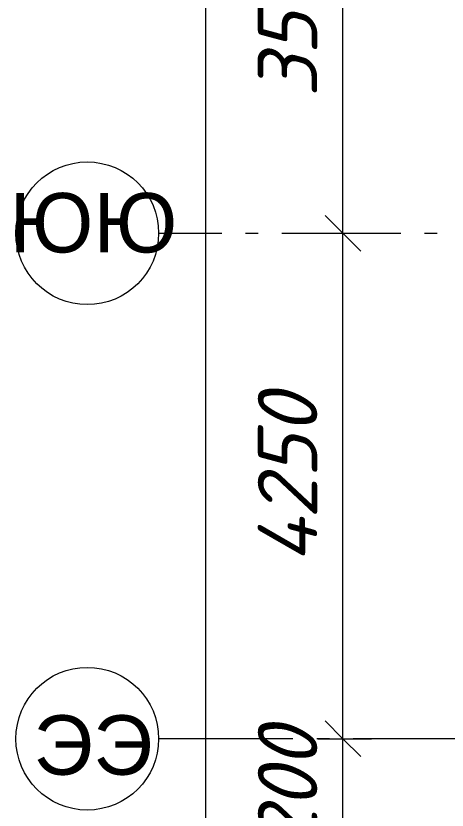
# Model space of a CAD drawing. Header units: millimetres. Extents: x -537608 to 253996, y -217170 to 186033.
# Drawn here: x -372244 to -368619, y -132900 to -126223 of the extents above; entities that cross this region are included whole.
import ezdxf

# ---------------------------------------------------------------- set-up
doc = ezdxf.new("R2010")
doc.units = ezdxf.units.MM
doc.layers.add('PDF _Геометрия', color=7, linetype='Continuous')
doc.layers.add('PDF _Текст', color=7, linetype='Continuous')
doc.styles.add('PDF ArialMT', font='arial.ttf')
doc.styles.add('PDF ISOCPEUR Italic', font='isocpeui.ttf')

msp = doc.modelspace()

# ---------------------------------------------------------------- linework, layer by layer
at = {"layer": 'PDF _Геометрия', "lineweight": 9}
for p, q in [((-370647.0623, -212139.656), (-370647.0623, -124259.6211)), ((-369494.8612, -128049.9712), (-369494.8612, -124259.6211)), ((-369706.9874, -128049.9712), (-369494.8612, -128049.9712)), ((-369494.8612, -132299.6261), (-369494.8612, -128049.9712)), ((-369494.8612, -128049.9712), (-369254.8584, -128049.9712)), ((-369706.9874, -132299.6261), (-369494.8612, -132299.6261)), ((-369494.8612, -133499.6271), (-369494.8612, -132299.6261)), ((-369494.8612, -132299.6261), (-369254.8584, -132299.6261))]:
    msp.add_line(p, q, dxfattribs=at)
at = {"layer": 'PDF _Геометрия', "lineweight": 20}
for p, q in [((-369644.8618, -127899.9705), (-369494.8612, -128049.9712)), ((-369494.8612, -128049.9712), (-369344.8605, -128199.9719)), ((-369644.8618, -132149.6255), (-369494.8612, -132299.6261)), ((-369494.8612, -132299.6261), (-369344.8605, -132449.6268))]:
    msp.add_line(p, q, dxfattribs=at)
at = {"layer": 'PDF _Геометрия', "color": 253, "lineweight": 9, "true_color": 0xaaaaaa}
for p, q in [((-371043.5246, -128049.9712), (-370513.803, -128049.9712)), ((-370313.8021, -128049.9712), (-370207.9714, -128049.9712)), ((-370007.9706, -128049.9712), (-369007.9661, -128049.9712)), ((-368807.9652, -128049.9712), (-368702.1346, -128049.9712)), ((-369914.8682, -132299.6261), (-371043.5246, -132299.6261)), ((-369609.0367, -132299.6261), (-369714.8673, -132299.6261)), ((-368409.0313, -132299.6261), (-369409.0358, -132299.6261))]:
    msp.add_line(p, q, dxfattribs=at)
at = {"layer": 'PDF _Геометрия', "lineweight": 20}
for centre, radius in [((-371643.5276, -128049.9738), 600), ((-371643.5266, -132299.625), 599.9994)]:
    msp.add_circle(centre, radius, dxfattribs=at)

# ---------------------------------------------------------------- texts
at = {"layer": 'PDF _Текст', "char_height": 500, "attachment_point": 4, "rotation": 90, "style": 'PDF ISOCPEUR Italic'}
for s, insert in [('3550', (-369960.373, -126906.8857)), ('4250', (-369960.373, -130826.0384)), ('1200', (-369960.373, -133483.8309))]:
    msp.add_mtext(s, dxfattribs=dict(at, insert=insert))
at = {"layer": 'PDF _Текст', "char_height": 500, "attachment_point": 4, "style": 'PDF ArialMT'}
for s, insert in [('ЮЮ', (-372297.5863, -127965.1792)), ('ЭЭ', (-372096.4658, -132355.9496))]:
    msp.add_mtext(s, dxfattribs=dict(at, insert=insert))

doc.saveas('drawing.dxf')
